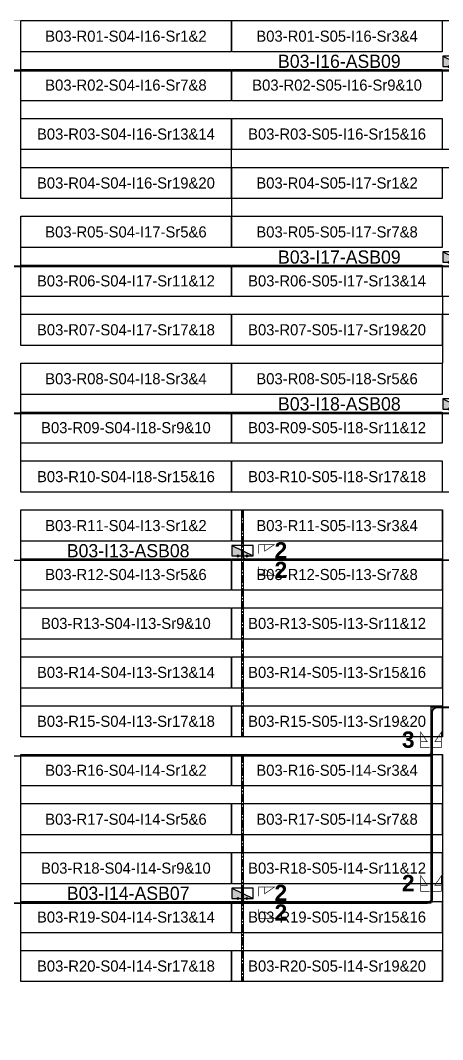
# Model space of a CAD drawing. Header units: metres. Extents: x 532250 to 532639, y 2674174 to 2674494.
# Drawn here: x 532347 to 532411.8, y 2674337.9 to 2674494.1 of the extents above; entities that cross this region are included whole.
import ezdxf
from ezdxf.enums import TextEntityAlignment as Align

# ---------------------------------------------------------------- set-up
doc = ezdxf.new("R2010")
doc.units = ezdxf.units.M
doc.header["$MEASUREMENT"] = 0
doc.linetypes.add('CENTER', pattern=[2, 1.25, -0.25, 0.25, -0.25])
doc.layers.add('Block Boundary-12.5 MW Block', color=6, linetype='Continuous', lineweight=9)
doc.layers.add('PILE', color=1, linetype='Continuous', lineweight=15)
for name, color, linetype in [('DC Trench BL-03', 40, 'Continuous'), ('E-Inverter Grouping', 2, 'Continuous'), ('Inverter Block-03', 7, 'Continuous'), ('LT Cable(AG) INV to LT Panel BL-03', 2, 'Continuous'), ('Messenger Wire Block-03 (Master Path)', 30, 'Continuous'), ('Messenger Wire Block-03 (MW Path)', 191, 'Continuous'), ('MMS Table Block-03', 8, 'Continuous'), ('Plan Line - DC BL-03', 40, 'Continuous'), ('Section Marking BL-03', 2, 'Continuous')]:
    doc.layers.add(name, color=color, linetype=linetype)
doc.styles.add('BoldTextStyle', font='arialbd.ttf')
doc.styles.get("Standard").update_dxf_attribs({"font": 'Adani Regular.ttf'})

# ---------------------------------------------------------------- blocks, each defined once
blk = doc.blocks.new('MMS Table (32.292 x 4.788)')
at = {"color": 0}
blk.add_lwpolyline([(0, -0.002), (0, 4.786), (32.292, 4.786), (32.292, -0.002)], close=True, dxfattribs=at)
at = {"color": 7}
blk.add_attdef('ID1', text='', height=1.7, dxfattribs=at).set_placement((16.146, 2.392), align=Align.MIDDLE_CENTER)
blk = doc.blocks.new('Inverter Block')
h = blk.add_hatch(color=0)
h.dxf.hatch_style = 1
h.paths.add_polyline_path([(-1.46, 2.27), (-1.46, 0.85), (1.46, 0.85)])
at = {"color": 0}
blk.add_lwpolyline([(1.46, 2.27), (-1.46, 2.27), (-1.46, 0.85), (1.46, 0.85)], close=True, dxfattribs=at)
blk.add_lwpolyline([(-1.46, 2.27), (1.46, 0.85)], dxfattribs=at)
at = {"layer": 'PILE'}
for centre in [(-0.61, 0.85), (0.61, 0.85)]:
    blk.add_circle(centre, 0.156, dxfattribs=at)
at = {"color": 7}
blk.add_attdef('ID', (-1.46, 3.01), '', height=1.8, dxfattribs=at)

msp = doc.modelspace()

# ---------------------------------------------------------------- linework, layer by layer
at = {"layer": 'Block Boundary-12.5 MW Block', "const_width": 0.05}
msp.add_lwpolyline([(532249.88, 2674494.08), (532638.48, 2674494.08), (532638.48, 2674174.29), (532249.88, 2674174.29)], close=True, dxfattribs=at)
at = {"layer": 'DC Trench BL-03', "color": 40, "const_width": 0.15}
for points in [[(532381.23, 2674419.08), (532380.93, 2674419.08), (532380.93, 2674384.29), (532381.23, 2674384.29)], [(532381.23, 2674381.58), (532380.93, 2674381.58), (532380.93, 2674346.79), (532381.23, 2674346.79)]]:
    msp.add_lwpolyline(points, close=True, dxfattribs=at)
at = {"layer": 'E-Inverter Grouping', "color": 3}
for points in [[(532444.13, 2674494.08), (532444.13, 2674474.29), (532379.34, 2674474.29), (532379.34, 2674466.79), (532347.05, 2674466.79), (532347.05, 2674494.08)], [(532444.13, 2674471.58), (532444.13, 2674451.79), (532411.74, 2674451.79), (532411.74, 2674444.29), (532347.05, 2674444.29), (532347.05, 2674464.08), (532379.44, 2674464.08), (532379.44, 2674471.58)], [(532444.13, 2674421.79), (532347.05, 2674421.79), (532347.05, 2674441.58), (532411.84, 2674441.58), (532411.84, 2674449.08), (532444.13, 2674449.08)], [(532411.74, 2674384.29), (532347.05, 2674384.29), (532347.05, 2674419.08), (532411.74, 2674419.08)], [(532411.74, 2674346.79), (532347.05, 2674346.79), (532347.05, 2674381.58), (532411.74, 2674381.58)]]:
    msp.add_lwpolyline(points, close=True, dxfattribs=at)
at = {"layer": 'LT Cable(AG) INV to LT Panel BL-03', "color": 2}
for points in [[(532434.88, 2674369.32), (532434.23, 2674369.32, -0.161889), (532433.69, 2674369.5), (532432.2, 2674370.61, 0.103275), (532431.84, 2674370.69), (532426.09, 2674370.69, -0.414214), (532425.19, 2674371.59), (532425.19, 2674382.87, -0.021393), (532425.2, 2674382.95), (532425.24, 2674383.46, 0.021393), (532425.24, 2674383.53), (532425.24, 2674485.59, 0.414214), (532424.34, 2674486.49), (532317.19, 2674486.49, -0.414214), (532316.29, 2674487.39), (532316.29, 2674487.73)], [(532434.88, 2674369.27), (532434.22, 2674369.27, -0.16218), (532433.68, 2674369.45), (532432.19, 2674370.56, 0.103275), (532431.83, 2674370.64), (532426.04, 2674370.64, -0.414214), (532425.14, 2674371.54), (532425.14, 2674382.88, -0.021393), (532425.15, 2674382.95), (532425.19, 2674383.46, 0.021393), (532425.19, 2674383.54), (532425.19, 2674455.54, 0.414214), (532424.29, 2674456.44), (532317.19, 2674456.44, -0.414214), (532316.29, 2674457.34), (532316.29, 2674457.73)], [(532436.88, 2674369.22), (532434.2, 2674369.22, -0.162474), (532433.66, 2674369.4), (532432.18, 2674370.51, 0.103275), (532431.82, 2674370.59), (532425.99, 2674370.59, -0.414214), (532425.09, 2674371.49), (532425.09, 2674382.88, -0.021393), (532425.1, 2674382.96), (532425.14, 2674383.46, 0.021393), (532425.14, 2674383.54), (532425.14, 2674432.99, 0.414214), (532424.24, 2674433.89), (532317.19, 2674433.89, -0.414214), (532316.29, 2674434.79), (532316.29, 2674435.23)], [(532436.88, 2674369.17), (532434.19, 2674369.17, -0.162771), (532433.65, 2674369.35), (532432.17, 2674370.46, 0.103275), (532431.81, 2674370.54), (532425.94, 2674370.54, -0.414214), (532425.04, 2674371.44), (532425.04, 2674382.88, -0.021393), (532425.05, 2674382.96), (532425.09, 2674383.46, 0.021393), (532425.09, 2674383.54), (532425.09, 2674410.44, 0.414214), (532424.19, 2674411.34), (532317.19, 2674411.34, -0.414214), (532316.29, 2674412.24), (532316.29, 2674412.73)], [(532436.88, 2674369.19), (532434.2, 2674369.19, -0.162623), (532433.66, 2674369.37), (532432.18, 2674370.49, 0.103275), (532431.82, 2674370.56), (532425.97, 2674370.56, -0.414214), (532425.07, 2674371.46), (532425.07, 2674382.88, -0.021393), (532425.07, 2674382.96), (532425.12, 2674383.46, 0.021393), (532425.12, 2674383.54), (532425.12, 2674410.47, 0.414214), (532424.22, 2674411.37), (532381.97, 2674411.37, -0.414214), (532381.07, 2674412.27), (532381.07, 2674412.73)], [(532439.03, 2674369.14), (532434.18, 2674369.14, -0.162921), (532433.64, 2674369.33), (532432.17, 2674370.44, 0.103275), (532431.81, 2674370.51), (532425.92, 2674370.51, -0.414214), (532425.02, 2674371.41), (532425.02, 2674382.88, -0.021393), (532425.02, 2674382.96), (532425.07, 2674383.47, 0.021393), (532425.07, 2674383.54), (532425.07, 2674387.92, 0.414214), (532424.17, 2674388.82), (532410.98, 2674388.82, 0.414214), (532410.08, 2674387.92), (532410.08, 2674382.22, -0.414214), (532409.18, 2674381.32), (532317.19, 2674381.32, -0.414214), (532316.29, 2674382.22), (532316.29, 2674382.73)], [(532439.03, 2674369.09), (532434.17, 2674369.09, -0.163223), (532433.63, 2674369.28), (532432.15, 2674370.39, 0.103275), (532431.79, 2674370.46), (532425.87, 2674370.46, -0.414214), (532424.97, 2674371.36), (532424.97, 2674382.88, -0.021393), (532424.97, 2674382.96), (532425.02, 2674383.47, 0.021393), (532425.02, 2674383.54), (532425.02, 2674387.87, 0.414214), (532424.12, 2674388.77), (532411.03, 2674388.77, 0.414214), (532410.13, 2674387.87), (532410.13, 2674359.67, -0.414214), (532409.23, 2674358.77), (532317.19, 2674358.77, -0.414214), (532316.29, 2674359.67), (532316.29, 2674360.23)], [(532439.03, 2674369.12), (532434.18, 2674369.12, -0.163071), (532433.63, 2674369.3), (532432.16, 2674370.41, 0.103275), (532431.8, 2674370.49), (532425.89, 2674370.49, -0.414214), (532424.99, 2674371.39), (532424.99, 2674382.88, -0.021393), (532425, 2674382.96), (532425.04, 2674383.47, 0.021393), (532425.04, 2674383.54), (532425.04, 2674387.89, 0.414214), (532424.14, 2674388.79), (532411, 2674388.79, 0.414214), (532410.1, 2674387.89), (532410.1, 2674359.69, -0.414214), (532409.2, 2674358.79), (532381.97, 2674358.79, -0.414214), (532381.07, 2674359.69), (532381.07, 2674360.23)]]:
    msp.add_lwpolyline(points, format="xyb", dxfattribs=at)
at = {"layer": 'Messenger Wire Block-03 (Master Path)'}
for points in [[(532314.66, 2674486.38), (532425.13, 2674486.38)], [(532314.66, 2674456.38), (532425.13, 2674456.38)], [(532314.66, 2674433.88), (532425.13, 2674433.88)], [(532314.66, 2674411.38), (532425.13, 2674411.38)], [(532410.01, 2674388.88), (532425.13, 2674388.88)], [(532410.01, 2674358.88), (532410.01, 2674388.88)], [(532314.66, 2674381.38), (532410.01, 2674381.38)], [(532314.66, 2674358.88), (532410.01, 2674358.88)]]:
    msp.add_lwpolyline(points, dxfattribs=at)
at = {"layer": 'Messenger Wire Block-03 (MW Path)', "const_width": 0.1}
for points in [[(532314.66, 2674486.38), (532425.13, 2674486.38)], [(532314.66, 2674456.38), (532425.13, 2674456.38)], [(532314.66, 2674433.88), (532425.13, 2674433.88)], [(532314.66, 2674411.38), (532425.13, 2674411.38)], [(532410.01, 2674388.88), (532425.13, 2674388.88)], [(532410.26, 2674358.88), (532410.26, 2674388.88)], [(532314.66, 2674381.38), (532410.01, 2674381.38)], [(532314.66, 2674358.88), (532410.01, 2674358.88)]]:
    msp.add_lwpolyline(points, dxfattribs=at)
at = {"layer": 'Plan Line - DC BL-03', "color": 6, "linetype": 'CENTER'}
for points in [[(532381.08, 2674419.08), (532381.08, 2674384.29)], [(532381.08, 2674381.58), (532381.08, 2674346.79)]]:
    msp.add_lwpolyline(points, dxfattribs=at)
at = {"layer": 'Section Marking BL-03', "color": 94, "lineweight": 35, "true_color": 0x00a500, "const_width": 0.1}
for points in [[(532383.57, 2674412.38), (532383.57, 2674413.77), (532385.97, 2674413.77), (532384.49, 2674412.76), (532384.49, 2674413.77)], [(532383.57, 2674410.38), (532383.57, 2674408.99), (532385.97, 2674408.99), (532384.49, 2674410), (532384.49, 2674408.99)], [(532409.81, 2674382.63), (532408.42, 2674382.63), (532408.42, 2674385.03), (532409.43, 2674383.55), (532408.42, 2674383.55)], [(532410.21, 2674382.63), (532411.6, 2674382.63), (532411.6, 2674385.03), (532410.59, 2674383.55), (532411.6, 2674383.55)], [(532409.81, 2674360.63), (532408.42, 2674360.63), (532408.42, 2674363.03), (532409.43, 2674361.55), (532408.42, 2674361.55)], [(532410.21, 2674360.63), (532411.6, 2674360.63), (532411.6, 2674363.03), (532410.59, 2674361.55), (532411.6, 2674361.55)], [(532383.57, 2674359.88), (532383.57, 2674361.27), (532385.97, 2674361.27), (532384.49, 2674360.26), (532384.49, 2674361.27)], [(532383.57, 2674357.88), (532383.57, 2674356.49), (532385.97, 2674356.49), (532384.49, 2674357.5), (532384.49, 2674356.49)]]:
    msp.add_lwpolyline(points, dxfattribs=at)

# ---------------------------------------------------------------- block references
at = {"layer": 'Inverter Block-03'}
ref = msp.add_blockref('Inverter Block', (532413.46, 2674486.07), dxfattribs=dict(at, xscale=1.124999999976148, yscale=1.124999999976148, zscale=1.124999999976148))
ref.add_attrib('ID', 'B03-I16-ASB09', (532386.53, 2674486.82), dxfattribs={"layer": '0', "color": 7, "height": 2.025})
ref = msp.add_blockref('Inverter Block', (532413.46, 2674456.07), dxfattribs=dict(at, xscale=1.124999999976148, yscale=1.124999999976148, zscale=1.124999999976148))
ref.add_attrib('ID', 'B03-I17-ASB09', (532386.53, 2674456.82), dxfattribs={"layer": '0', "color": 7, "height": 2.025})
ref = msp.add_blockref('Inverter Block', (532413.46, 2674433.57), dxfattribs=dict(at, xscale=1.124999999976148, yscale=1.124999999976148, zscale=1.124999999976148))
ref.add_attrib('ID', 'B03-I18-ASB08', (532386.53, 2674434.32), dxfattribs={"layer": '0', "color": 7, "height": 2.025})
ref = msp.add_blockref('Inverter Block', (532381.07, 2674411.07), dxfattribs=dict(at, xscale=1.124999999976148, yscale=1.124999999976148, zscale=1.124999999976148))
ref.add_attrib('ID', 'B03-I13-ASB08', (532354.13, 2674411.82), dxfattribs={"layer": '0', "color": 7, "height": 2.025})
ref = msp.add_blockref('Inverter Block', (532381.07, 2674358.57), dxfattribs=dict(at, xscale=1.124999999976148, yscale=1.124999999976148, zscale=1.124999999976148))
ref.add_attrib('ID', 'B03-I14-ASB07', (532354.13, 2674359.32), dxfattribs={"layer": '0', "color": 7, "height": 2.025})
at = {"layer": 'MMS Table Block-03'}
for p, values in [((532347.05, 2674489.29), {'ID1': 'B03-R01-S04-I16-Sr1&2'}), ((532379.44, 2674489.29), {'ID1': 'B03-R01-S05-I16-Sr3&4'}), ((532347.05, 2674481.79), {'ID1': 'B03-R02-S04-I16-Sr7&8'}), ((532379.44, 2674481.79), {'ID1': 'B03-R02-S05-I16-Sr9&10'}), ((532347.05, 2674474.29), {'ID1': 'B03-R03-S04-I16-Sr13&14'}), ((532379.44, 2674474.29), {'ID1': 'B03-R03-S05-I16-Sr15&16'}), ((532347.05, 2674466.79), {'ID1': 'B03-R04-S04-I16-Sr19&20'}), ((532379.44, 2674466.79), {'ID1': 'B03-R04-S05-I17-Sr1&2'}), ((532347.05, 2674459.29), {'ID1': 'B03-R05-S04-I17-Sr5&6'}), ((532379.44, 2674459.29), {'ID1': 'B03-R05-S05-I17-Sr7&8'}), ((532347.05, 2674451.79), {'ID1': 'B03-R06-S04-I17-Sr11&12'}), ((532379.44, 2674451.79), {'ID1': 'B03-R06-S05-I17-Sr13&14'}), ((532347.05, 2674444.29), {'ID1': 'B03-R07-S04-I17-Sr17&18'}), ((532379.44, 2674444.29), {'ID1': 'B03-R07-S05-I17-Sr19&20'}), ((532347.05, 2674436.79), {'ID1': 'B03-R08-S04-I18-Sr3&4'}), ((532379.44, 2674436.79), {'ID1': 'B03-R08-S05-I18-Sr5&6'}), ((532347.05, 2674429.29), {'ID1': 'B03-R09-S04-I18-Sr9&10'}), ((532379.44, 2674429.29), {'ID1': 'B03-R09-S05-I18-Sr11&12'}), ((532347.05, 2674421.79), {'ID1': 'B03-R10-S04-I18-Sr15&16'}), ((532379.44, 2674421.79), {'ID1': 'B03-R10-S05-I18-Sr17&18'}), ((532347.05, 2674414.29), {'ID1': 'B03-R11-S04-I13-Sr1&2'}), ((532379.44, 2674414.29), {'ID1': 'B03-R11-S05-I13-Sr3&4'}), ((532347.05, 2674406.79), {'ID1': 'B03-R12-S04-I13-Sr5&6'}), ((532379.44, 2674406.79), {'ID1': 'B03-R12-S05-I13-Sr7&8'}), ((532347.05, 2674399.29), {'ID1': 'B03-R13-S04-I13-Sr9&10'}), ((532379.44, 2674399.29), {'ID1': 'B03-R13-S05-I13-Sr11&12'}), ((532347.05, 2674391.79), {'ID1': 'B03-R14-S04-I13-Sr13&14'}), ((532379.44, 2674391.79), {'ID1': 'B03-R14-S05-I13-Sr15&16'}), ((532347.05, 2674384.29), {'ID1': 'B03-R15-S04-I13-Sr17&18'}), ((532379.44, 2674384.29), {'ID1': 'B03-R15-S05-I13-Sr19&20'}), ((532347.05, 2674376.79), {'ID1': 'B03-R16-S04-I14-Sr1&2'}), ((532379.44, 2674376.79), {'ID1': 'B03-R16-S05-I14-Sr3&4'}), ((532347.05, 2674369.29), {'ID1': 'B03-R17-S04-I14-Sr5&6'}), ((532379.44, 2674369.29), {'ID1': 'B03-R17-S05-I14-Sr7&8'}), ((532347.05, 2674361.79), {'ID1': 'B03-R18-S04-I14-Sr9&10'}), ((532379.44, 2674361.79), {'ID1': 'B03-R18-S05-I14-Sr11&12'}), ((532347.05, 2674354.29), {'ID1': 'B03-R19-S04-I14-Sr13&14'}), ((532379.44, 2674354.29), {'ID1': 'B03-R19-S05-I14-Sr15&16'}), ((532347.05, 2674346.79), {'ID1': 'B03-R20-S04-I14-Sr17&18'}), ((532379.44, 2674346.79), {'ID1': 'B03-R20-S05-I14-Sr19&20'})]:
    msp.add_blockref('MMS Table (32.292 x 4.788)', p, dxfattribs=at).add_auto_attribs(values)

# ---------------------------------------------------------------- texts
at = {"layer": 'Section Marking BL-03', "color": 94, "true_color": 0x00a500, "style": 'BoldTextStyle'}
for s, p in [('2', (532386.97, 2674412.88)), ('2', (532386.97, 2674409.88)), ('3', (532406.51, 2674383.88)), ('2', (532406.51, 2674361.88)), ('2', (532386.97, 2674360.38)), ('2', (532386.97, 2674357.38))]:
    msp.add_text(s, height=2.5, dxfattribs=at).set_placement(p, align=Align.MIDDLE_CENTER)

doc.saveas('drawing.dxf')
